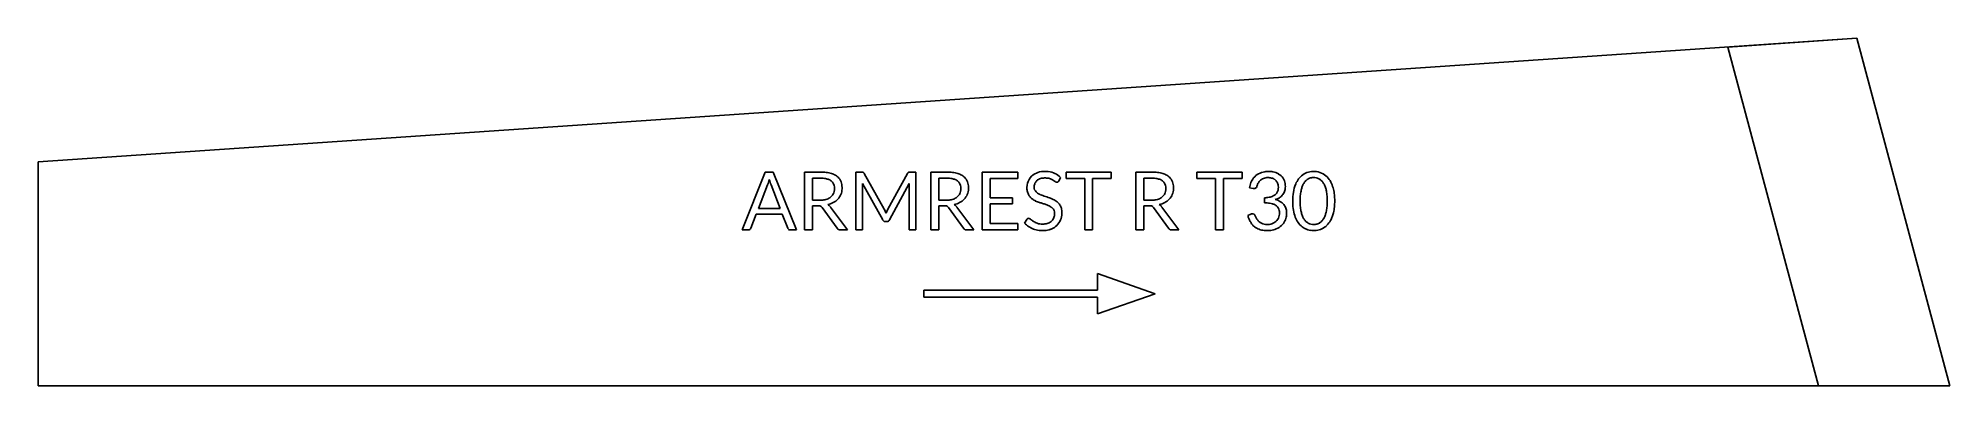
# Model space of a CAD drawing. Header units: millimetres. Extents: x 0 to 513, y 0 to 93.
import ezdxf

# ---------------------------------------------------------------- set-up
doc = ezdxf.new("R2010")
doc.units = ezdxf.units.MM
for name, color, linetype in [('LABEL', 7, 'Continuous'), ('OUTLINE', 7, 'Continuous'), ('POCKET_D15', 7, 'Continuous')]:
    doc.layers.add(name, color=color, linetype=linetype)

msp = doc.modelspace()

# ---------------------------------------------------------------- linework, layer by layer
at = {"layer": 'LABEL'}
for p, q in [((188.77, 41.75), (194.98, 57.27)), ((194.98, 57.27), (197.11, 57.27)), ((197.11, 57.27), (203.32, 41.75)), ((205.5, 41.75), (205.5, 57.27)), ((205.5, 57.27), (209.88, 57.27)), ((219.23, 41.75), (219.23, 57.27)), ((219.23, 57.27), (220.78, 57.27)), ((221.51, 56.92), (226.87, 47.36)), ((227.86, 47.37), (233.11, 56.92)), ((233.84, 57.27), (235.38, 57.27)), ((235.38, 57.27), (235.38, 41.75)), ((239.38, 41.75), (239.38, 57.27)), ((239.38, 57.27), (243.77, 57.27)), ((253.12, 41.75), (253.12, 57.27)), ((253.12, 57.27), (262.68, 57.27)), ((262.68, 57.27), (262.68, 55.56)), ((275.61, 55.51), (275.61, 57.27)), ((275.61, 57.27), (287.76, 57.27)), ((287.76, 57.27), (287.76, 55.51)), ((294.37, 41.75), (294.37, 57.27)), ((294.37, 57.27), (298.76, 57.27)), ((310.71, 55.51), (310.71, 57.27)), ((310.71, 57.27), (322.86, 57.27)), ((322.86, 57.27), (322.86, 55.51)), ((195.59, 53.82), (193.15, 47.51)), ((198.94, 47.51), (196.51, 53.83)), ((209.88, 55.62), (207.59, 55.62)), ((207.59, 55.62), (207.59, 49.76)), ((226.45, 44.47), (221.01, 54.21)), ((221.07, 53.16), (221.07, 41.75)), ((233.59, 54.18), (228.27, 44.47)), ((233.54, 53.16), (233.59, 54.18)), ((233.54, 41.75), (233.54, 53.16)), ((243.77, 55.62), (241.47, 55.62)), ((241.47, 55.62), (241.47, 49.76)), ((262.68, 55.56), (255.23, 55.56)), ((255.23, 55.56), (255.23, 50.41)), ((273.66, 54.85), (274.17, 55.84)), ((280.64, 55.51), (275.61, 55.51)), ((280.64, 41.75), (280.64, 55.51)), ((287.76, 55.51), (282.75, 55.51)), ((282.75, 55.51), (282.75, 41.75)), ((298.76, 55.62), (296.46, 55.62)), ((296.46, 55.62), (296.46, 49.76)), ((315.74, 55.51), (310.71, 55.51)), ((315.74, 41.75), (315.74, 55.51)), ((322.86, 55.51), (317.84, 55.51)), ((317.84, 55.51), (317.84, 41.75)), ((325.84, 52.9), (324.83, 53.07)), ((193.15, 47.51), (198.94, 47.51)), ((207.59, 49.76), (209.79, 49.76)), ((207.59, 48.23), (207.59, 41.75)), ((209.18, 48.23), (207.59, 48.23)), ((214.26, 42.2), (210.23, 47.74)), ((212.44, 47.91), (216.97, 41.75)), ((241.47, 49.76), (243.67, 49.76)), ((241.47, 48.23), (241.47, 41.75)), ((243.07, 48.23), (241.47, 48.23)), ((248.15, 42.2), (244.12, 47.74)), ((246.33, 47.91), (250.85, 41.75)), ((255.23, 50.41), (261.26, 50.41)), ((261.26, 48.76), (255.23, 48.76)), ((255.23, 48.76), (255.23, 43.46)), ((261.26, 50.41), (261.26, 48.76)), ((296.46, 49.76), (298.66, 49.76)), ((296.46, 48.23), (296.46, 41.75)), ((298.05, 48.23), (296.46, 48.23)), ((303.13, 42.2), (299.1, 47.74)), ((301.31, 47.91), (305.84, 41.75)), ((328.87, 49.01), (328.87, 50.41)), ((190.4, 41.75), (188.77, 41.75)), ((192.56, 46), (191.11, 42.25)), ((199.53, 46), (192.56, 46)), ((200.98, 42.25), (199.53, 46)), ((203.32, 41.75), (201.69, 41.75)), ((207.59, 41.75), (205.5, 41.75)), ((216.97, 41.75), (215.11, 41.75)), ((221.07, 41.75), (219.23, 41.75)), ((227.51, 43.98), (227.21, 43.98)), ((235.38, 41.75), (233.54, 41.75)), ((241.47, 41.75), (239.38, 41.75)), ((250.85, 41.75), (248.99, 41.75)), ((262.68, 41.75), (253.12, 41.75)), ((255.23, 43.46), (262.68, 43.46)), ((262.68, 43.46), (262.68, 41.75)), ((265.06, 44.6), (264.45, 43.6)), ((282.75, 41.75), (280.64, 41.75)), ((296.46, 41.75), (294.37, 41.75)), ((305.84, 41.75), (303.98, 41.75)), ((317.84, 41.75), (315.74, 41.75)), ((324.36, 45.63), (325.18, 45.98)), ((326.27, 45.69), (326.36, 45.5)), ((284.01, 30.11), (284.01, 25.61)), ((299.54, 24.68), (284.01, 30.11)), ((284.01, 25.61), (237.44, 25.61)), ((237.44, 25.61), (237.44, 23.74)), ((237.44, 23.74), (284.01, 23.74)), ((284.01, 19.24), (299.54, 24.68)), ((284.01, 23.74), (284.01, 19.24))]:
    msp.add_line(p, q, dxfattribs=at)
for centre, radius, start, end in [((209.88, 44.42), 12.86, 83.6539, 90), ((210.53, 50.19), 7.05, 72.1114, 83.6539), ((211.04, 51.78), 5.38, 59.4876, 72.1114), ((211.93, 53.29), 3.63, 40.8508, 59.4876), ((220.78, 54.45), 2.83, 85.5372, 90), ((220.94, 56.44), 0.826, 70.3462, 85.5372), ((221.1, 56.9), 0.342, 45.6448, 70.3462), ((220.74, 56.53), 0.854, 35.6109, 45.6448), ((220.56, 56.4), 1.08, 32.0861, 35.6109), ((220.24, 56.2), 1.46, 29.4759, 32.0861), ((234.33, 56.23), 1.4, 142.5285, 150.5241), ((233.57, 56.81), 0.444, 117.5881, 142.5285), ((233.59, 56.77), 0.488, 97.2643, 117.5881), ((233.83, 54.86), 2.41, 93.1108, 97.2643), ((233.82, 55.09), 2.18, 91.3672, 93.1108), ((233.84, 54.49), 2.78, 90, 91.3672), ((243.77, 44.42), 12.86, 83.6539, 90), ((244.41, 50.19), 7.05, 72.1114, 83.6539), ((244.92, 51.78), 5.38, 59.4876, 72.1114), ((245.81, 53.29), 3.63, 40.8508, 59.4876), ((269.32, 53.13), 4.21, 119.6172, 149.446), ((269.65, 52.55), 4.88, 97.7343, 119.6172), ((269.96, 50.27), 7.18, 82.7571, 97.7343), ((270.08, 51.25), 6.19, 65.5549, 82.7571), ((270.42, 51.99), 5.37, 45.7848, 65.5549), ((298.76, 44.42), 12.86, 83.6539, 90), ((299.4, 50.19), 7.05, 72.1114, 83.6539), ((299.91, 51.78), 5.38, 59.4876, 72.1114), ((300.8, 53.29), 3.63, 40.8508, 59.4876), ((329.29, 52.99), 4.33, 117.8766, 141.2574), ((329.75, 52.11), 5.33, 98.7838, 117.8766), ((329.91, 51.07), 6.38, 89.1413, 98.7838), ((329.92, 51.49), 5.96, 78.8241, 89.1413), ((330.12, 52.49), 4.95, 59.5982, 78.8241), ((330.78, 53.62), 3.63, 33.5943, 59.5982), ((341.95, 52.56), 4.91, 125.7594, 143.9551), ((341.79, 52.78), 4.63, 104.6181, 125.7594), ((342.03, 51.85), 5.6, 87.066, 104.6181), ((342.05, 52.22), 5.23, 66.6804, 87.066), ((342.26, 52.7), 4.7, 44.0774, 66.6804), ((186.89, 57.16), 9.32, 338.9625, 343.7029), ((162.65, 64.25), 34.57, 343.7029, 344.9816), ((213.42, 59.8), 17.95, 194.5345, 196.9864), ((204.37, 57.03), 8.49, 196.9864, 202.1663), ((209.88, 47.02), 8.6, 85.8797, 90), ((210.08, 49.74), 5.87, 79.8434, 85.8797), ((210.33, 51.13), 4.46, 67.5116, 79.8434), ((211.09, 52.97), 2.47, 45.4146, 67.5116), ((211.32, 53.2), 2.15, 24.2775, 45.4146), ((210.88, 52.61), 2.61, 318.2325, 340.1679), ((210.76, 52.95), 2.76, 7.7652, 24.2775), ((210.45, 52.76), 3.07, 340.1679, 355.2763), ((209.8, 52.82), 3.72, 355.2763, 7.7652), ((211.51, 52.79), 4.03, 316.4893, 338.1098), ((212.07, 53.41), 3.45, 15.2187, 40.8508), ((211.11, 52.95), 4.46, 338.1098, 357.7017), ((210.48, 52.97), 5.09, 357.7017, 15.2187), ((210.28, 52.97), 10.8, 3.7877, 6.5819), ((213.11, 53.16), 7.97, 0, 3.7877), ((243.77, 47.02), 8.6, 85.8797, 90), ((243.97, 49.74), 5.87, 79.8434, 85.8797), ((244.21, 51.13), 4.46, 67.5116, 79.8434), ((244.98, 52.97), 2.47, 45.4146, 67.5116), ((245.2, 53.2), 2.15, 24.2775, 45.4146), ((244.77, 52.61), 2.61, 318.2325, 340.1679), ((244.64, 52.95), 2.76, 7.7652, 24.2775), ((244.34, 52.76), 3.07, 340.1679, 355.2763), ((243.69, 52.82), 3.72, 355.2763, 7.7652), ((245.39, 52.79), 4.03, 316.4893, 338.1098), ((245.95, 53.41), 3.45, 15.2187, 40.8508), ((245, 52.95), 4.46, 338.1098, 357.7017), ((244.37, 52.97), 5.09, 357.7017, 15.2187), ((269.23, 53.18), 4.11, 149.446, 180), ((270.55, 53.18), 5.43, 180, 190.3704), ((268.48, 52.8), 3.32, 190.3704, 207.2331), ((268.65, 52.89), 3.52, 207.2331, 220.2945), ((269.65, 53.29), 2.58, 171.8586, 188.8118), ((269.35, 53.34), 2.27, 149.2527, 171.8586), ((268.63, 53.14), 1.55, 188.8118, 216.7537), ((269.25, 53.39), 2.16, 125.5377, 149.2527), ((269.36, 53.68), 2.46, 216.7537, 229.8623), ((269.83, 54.23), 3.18, 229.8623, 240.0013), ((269.58, 52.94), 2.72, 101.9537, 125.5377), ((271.05, 56.36), 5.64, 240.0013, 246.6284), ((269.99, 51), 4.7, 88.168, 101.9537), ((269.98, 50.81), 4.89, 81.6667, 88.168), ((270.27, 52.79), 2.89, 70.6836, 81.6667), ((269.37, 50.24), 5.59, 61.8373, 70.6836), ((269.39, 50.28), 5.55, 52.9269, 61.8373), ((273.64, 55.9), 1.49, 232.9269, 241.1836), ((273.19, 55.08), 0.554, 241.1836, 263.1492), ((273.18, 55.01), 0.489, 263.1492, 287.5144), ((273.19, 54.97), 0.451, 287.5144, 313.8767), ((272.98, 55.19), 0.753, 313.8767, 323.3978), ((272.56, 55.5), 1.27, 323.3978, 329.0362), ((298.76, 47.02), 8.6, 85.8797, 90), ((298.95, 49.74), 5.87, 79.8434, 85.8797), ((299.2, 51.13), 4.46, 67.5116, 79.8434), ((299.96, 52.97), 2.47, 45.4146, 67.5116), ((300.19, 53.2), 2.15, 24.2775, 45.4146), ((299.75, 52.61), 2.61, 318.2325, 340.1679), ((299.63, 52.95), 2.76, 7.7652, 24.2775), ((299.32, 52.76), 3.07, 340.1679, 355.2763), ((298.68, 52.82), 3.72, 355.2763, 7.7652), ((300.38, 52.79), 4.03, 316.4893, 338.1098), ((300.94, 53.41), 3.45, 15.2187, 40.8508), ((299.98, 52.95), 4.46, 338.1098, 357.7017), ((299.35, 52.97), 5.09, 357.7017, 15.2187), ((331.13, 52.17), 6.36, 158.8894, 171.8699), ((329.55, 52.78), 4.67, 141.2574, 158.8894), ((326.13, 54.91), 2.03, 261.8699, 269.7722), ((326.12, 53.57), 0.691, 269.7722, 292.751), ((326.17, 53.46), 0.571, 292.751, 327.3916), ((325.66, 53.79), 1.18, 327.3916, 344.5778), ((330.27, 52.56), 3.59, 152.415, 165.3791), ((329.64, 52.89), 2.88, 136.2905, 152.415), ((329.58, 52.96), 2.8, 110.9411, 136.2905), ((329.79, 52.39), 3.4, 90, 110.9411), ((329.79, 51.93), 3.86, 76.1034, 90), ((330.12, 53.26), 2.49, 54.737, 76.1034), ((329.99, 53.3), 2.71, 296.2383, 314.0739), ((330.32, 53.53), 2.16, 28.5929, 54.737), ((330.49, 52.79), 2, 314.0739, 338.0913), ((329.85, 53.28), 2.68, 7.4396, 28.5929), ((329.8, 53.07), 2.74, 338.0913, 354.8999), ((328.86, 53.15), 3.69, 354.8999, 7.4396), ((331.27, 53.06), 3.09, 308.6064, 330.1918), ((330.73, 53.59), 3.69, 9.2435, 33.5943), ((330.95, 53.25), 3.47, 330.1918, 349.4868), ((329.86, 53.45), 4.57, 349.4868, 9.2435), ((352.41, 49.51), 16.01, 171.6032, 180), ((345.59, 50.51), 9.11, 156.9058, 171.6032), ((343.58, 51.37), 6.93, 143.9551, 156.9058), ((347.33, 50.36), 8.89, 166.1453, 174.4223), ((347.5, 50.32), 9.07, 160.1817, 166.1453), ((343.61, 51.72), 4.94, 149.2519, 160.1817), ((342.77, 52.22), 3.96, 137.4475, 149.2519), ((341.84, 53.08), 2.69, 120.1282, 137.4475), ((341.98, 52.83), 2.98, 101.2555, 120.1282), ((342.02, 52.64), 3.17, 83.502, 101.2555), ((342.01, 52.61), 3.21, 70.6129, 83.502), ((342.16, 53.02), 2.77, 55.7092, 70.6129), ((342.07, 52.89), 2.92, 39.2302, 55.7092), ((341.03, 52.04), 4.26, 27.8931, 39.2302), ((339.81, 51.4), 5.64, 17.9072, 27.8931), ((336.78, 50.42), 8.84, 11.5198, 17.9072), ((335.41, 50.14), 10.23, 3.9967, 11.5198), ((341.62, 52.08), 5.59, 26.8455, 44.0774), ((338.37, 50.44), 9.23, 16.3558, 26.8455), ((337.97, 50.32), 9.65, 7.2509, 16.3558), ((332.11, 49.57), 15.56, 1.5955, 7.2509), ((209.18, 45.23), 3, 85.597, 90), ((209.3, 46.76), 1.46, 76.5782, 85.597), ((209.44, 47.37), 0.836, 50.7699, 76.5782), ((209.79, 56.21), 6.46, 270, 280.3995), ((209.08, 46.93), 1.41, 35.3112, 50.7699), ((210.28, 53.55), 3.74, 280.3995, 298.2374), ((210.31, 54.85), 6.44, 282.8937, 296.6812), ((210.78, 46.91), 1.93, 45.405, 59.7436), ((210.69, 52.78), 2.87, 298.2374, 318.2325), ((210.26, 46.39), 2.66, 34.992, 45.405), ((211.2, 53.08), 4.46, 296.6812, 316.4893), ((223.39, 45.33), 4.02, 21.5128, 30.2564), ((199.57, 35.94), 29.63, 20.3231, 21.5128), ((236.46, 42.99), 9.66, 156.6604, 160.3462), ((234.17, 43.97), 7.18, 151.6992, 156.6604), ((243.07, 45.23), 3, 85.597, 90), ((243.18, 46.76), 1.46, 76.5782, 85.597), ((243.33, 47.37), 0.836, 50.7699, 76.5782), ((243.67, 56.21), 6.46, 270, 280.3995), ((242.96, 46.93), 1.41, 35.3112, 50.7699), ((244.16, 53.55), 3.74, 280.3995, 298.2374), ((244.2, 54.85), 6.44, 282.8937, 296.6812), ((244.66, 46.91), 1.93, 45.405, 59.7436), ((244.57, 52.78), 2.87, 298.2374, 318.2325), ((244.15, 46.39), 2.66, 34.992, 45.405), ((245.09, 53.08), 4.46, 296.6812, 316.4893), ((268.77, 52.99), 3.68, 220.2945, 232.797), ((269.26, 53.64), 4.49, 232.797, 246.5378), ((273.18, 62.67), 14.34, 246.5378, 250.8602), ((277.07, 73.88), 26.2, 250.8602, 252.8266), ((271.82, 58.14), 7.57, 246.6284, 251.5651), ((233.04, -68.62), 122.95, 72.4076, 72.8266), ((205.97, -139.42), 200.67, 71.1498, 71.5651), ((268.11, 42.01), 6.89, 67.0201, 72.4076), ((268.81, 43.66), 5.1, 59.7436, 67.0201), ((265.67, 35.46), 15.88, 65.908, 71.1498), ((269.9, 45.53), 2.93, 48.6428, 59.7436), ((270.22, 45.89), 2.46, 35.4069, 48.6428), ((270.07, 45.3), 5.1, 58.9411, 65.908), ((270.9, 46.37), 1.63, 8.63, 35.4069), ((269.32, 46.13), 3.22, 354.9204, 8.63), ((270.31, 45.7), 4.64, 51.2793, 58.9411), ((270.97, 46.52), 3.58, 32.387, 51.2793), ((271.32, 46.74), 3.17, 11.1262, 32.387), ((270.12, 46.5), 4.4, 0.4394, 11.1262), ((268.68, 46.49), 5.84, 352.3792, 0.4394), ((298.05, 45.23), 3, 85.597, 90), ((298.17, 46.76), 1.46, 76.5782, 85.597), ((298.32, 47.37), 0.836, 50.7699, 76.5782), ((298.66, 56.21), 6.46, 270, 280.3995), ((297.95, 46.93), 1.41, 35.3112, 50.7699), ((299.15, 53.55), 3.74, 280.3995, 298.2374), ((299.18, 54.85), 6.44, 282.8937, 296.6812), ((299.65, 46.91), 1.93, 45.405, 59.7436), ((299.56, 52.78), 2.87, 298.2374, 318.2325), ((299.14, 46.39), 2.66, 34.992, 45.405), ((300.07, 53.08), 4.46, 296.6812, 316.4893), ((328.78, 58.52), 8.12, 270.6296, 279.0736), ((328.87, 36.53), 12.48, 86.9016, 90), ((329.14, 41.44), 7.57, 81.7947, 86.9016), ((329.44, 54.43), 3.97, 279.0736, 296.2383), ((329.42, 43.39), 5.6, 73.7961, 81.7947), ((330.04, 45.51), 3.38, 60.5966, 73.7961), ((330.57, 46.45), 2.3, 41.2047, 60.5966), ((330.21, 55.01), 5.32, 286.607, 295.5138), ((330.26, 44.33), 5.77, 61.7716, 75.196), ((330.86, 46.71), 1.91, 17.8961, 41.2047), ((330.95, 53.46), 3.61, 295.5138, 308.6064), ((329.38, 46.23), 3.47, 7.209, 17.8961), ((329.18, 46.21), 3.67, 357.1149, 7.209), ((331.39, 46.44), 3.37, 39.0194, 61.7716), ((331.53, 46.55), 3.19, 19.4653, 39.0194), ((330.72, 46.27), 4.06, 4.0167, 19.4653), ((329.83, 46.2), 4.94, 347.7637, 4.0167), ((353, 49.51), 16.6, 180, 186.8171), ((346.2, 48.69), 9.75, 186.8171, 198.3941), ((358.97, 49.49), 20.57, 178.7492, 182.6306), ((355.43, 49.57), 17.04, 174.4223, 178.7492), ((350.15, 49.09), 11.74, 182.6306, 189.4249), ((347.52, 48.65), 9.08, 189.4249, 195.8908), ((345.04, 47.95), 6.51, 195.8908, 204.9073), ((336.76, 48.66), 8.86, 339.9944, 346.0853), ((336.82, 48.65), 8.81, 346.0853, 354.4251), ((328.65, 49.44), 17.01, 354.4251, 358.7487), ((326.39, 49.51), 19.28, 0, 3.9967), ((324.88, 49.51), 20.78, 359.4, 0), ((326.52, 49.49), 19.14, 358.7487, 359.4), ((338, 48.66), 9.61, 339.6273, 346.1573), ((337.04, 48.9), 10.6, 346.1573, 354.7232), ((330.44, 49.51), 17.22, 354.7232, 360), ((330.27, 49.52), 17.4, 0.7711, 1.5955), ((329.06, 49.51), 18.6, 0, 0.7711), ((190.4, 42.5), 0.751, 270, 305.2885), ((190.37, 42.54), 0.794, 305.2885, 338.7495), ((201.83, 42.59), 0.921, 201.8014, 215.7114), ((201.77, 42.55), 0.842, 215.7114, 230.9061), ((201.6, 42.34), 0.575, 230.9061, 255.0144), ((201.69, 42.68), 0.933, 255.0144, 270), ((215.18, 42.76), 1.08, 211.373, 214.7522), ((215.1, 42.7), 0.979, 214.7522, 218.4645), ((214.99, 42.61), 0.841, 218.4645, 248.0512), ((215.11, 42.9), 1.15, 248.0512, 270), ((227.64, 45.13), 1.37, 209.0546, 214.5203), ((227.38, 44.95), 1.05, 214.5203, 221.6335), ((227.21, 44.8), 0.819, 221.6335, 245.7316), ((227.21, 44.8), 0.813, 245.7316, 270), ((227.51, 44.93), 0.949, 270, 273.587), ((227.51, 44.84), 0.861, 273.587, 277.5394), ((227.53, 44.73), 0.745, 277.5394, 309.217), ((227.3, 45), 1.1, 309.217, 330.9454), ((249.06, 42.76), 1.08, 211.373, 214.7522), ((248.99, 42.7), 0.979, 214.7522, 218.4645), ((248.88, 42.61), 0.841, 218.4645, 248.0512), ((248.99, 42.9), 1.15, 248.0512, 270), ((269, 47.89), 6.26, 223.2851, 236.7451), ((265.76, 44.09), 0.865, 129.38, 143.9726), ((265.55, 44.34), 0.545, 106.3895, 129.38), ((265.54, 44.38), 0.501, 65.3708, 106.3895), ((269.22, 48.23), 6.66, 236.7451, 249.4006), ((265.16, 43.56), 1.41, 50.1944, 65.3708), ((270.18, 49.57), 6.42, 230.1944, 234.2394), ((273.76, 54.55), 12.55, 234.2394, 236.3099), ((269.28, 47.83), 4.48, 236.3099, 243.9293), ((269.14, 48.02), 6.43, 249.4006, 263.1209), ((270.5, 50.33), 7.27, 243.9293, 248.6294), ((269.02, 46.55), 3.21, 248.6294, 262.4613), ((269.29, 49.25), 7.68, 263.1209, 274.6372), ((269.38, 49.22), 5.9, 262.4613, 270), ((269.38, 47.82), 4.5, 270, 285.1668), ((269.43, 47.59), 6.01, 274.6372, 289.58), ((269.83, 46.17), 2.79, 285.1668, 309.4566), ((269.86, 46.38), 4.73, 289.58, 308.5065), ((270.03, 45.92), 2.47, 309.4566, 333.8845), ((269.66, 46.1), 2.88, 333.8845, 354.9204), ((270.12, 46.06), 4.31, 308.5065, 332.0318), ((269.51, 46.38), 5, 332.0318, 352.3792), ((304.05, 42.76), 1.08, 211.373, 214.7522), ((303.97, 42.7), 0.979, 214.7522, 218.4645), ((303.86, 42.61), 0.841, 218.4645, 248.0512), ((303.98, 42.9), 1.15, 248.0512, 270), ((334.34, 48.75), 10.46, 197.354, 202.125), ((332.9, 48.17), 8.91, 202.125, 207.7241), ((329.23, 46.24), 4.76, 207.7241, 218.7865), ((325.68, 44.81), 1.27, 95.6673, 113.1986), ((328.79, 45.88), 4.2, 218.7865, 231.3328), ((325.63, 45.25), 0.827, 69.0202, 95.6673), ((325.72, 45.46), 0.603, 45.9648, 69.0202), ((325.69, 45.44), 0.633, 23.9625, 45.9648), ((328.79, 45.88), 4.2, 231.3328, 250.3028), ((339.87, 52.02), 15, 205.7693, 208.6405), ((329.39, 46.3), 3.06, 208.6405, 222.6375), ((329.42, 46.33), 3.1, 222.6375, 236.4077), ((329.34, 47.43), 5.84, 250.3028, 263.9965), ((329.41, 46.32), 3.09, 236.4077, 250.2319), ((329.36, 46.16), 2.92, 250.2319, 264.3204), ((329.56, 49.52), 7.95, 263.9965, 274.542), ((329.57, 48.33), 5.1, 264.3204, 272.4126), ((329.63, 47.03), 3.81, 272.4126, 284.3433), ((329.73, 47.43), 5.85, 274.542, 288.8315), ((329.78, 46.44), 3.2, 284.3433, 298.5231), ((329.86, 46.29), 3.03, 298.5231, 326.6644), ((329.95, 46.8), 5.18, 288.8315, 306.9653), ((330.06, 46.16), 2.79, 326.6644, 357.1149), ((330.48, 46.09), 4.29, 306.9653, 328.749), ((330.54, 46.05), 4.22, 328.749, 347.7637), ((344.69, 48.19), 8.16, 198.3941, 209.9013), ((342.24, 46.78), 5.33, 209.9013, 227.4261), ((341.78, 46.28), 4.65, 227.4261, 244.8636), ((343.39, 47.18), 4.69, 204.9073, 215.5393), ((342.1, 46.26), 3.1, 215.5393, 231.5696), ((341.94, 46.62), 5.03, 244.8636, 261.0009), ((341.86, 45.95), 2.7, 231.5696, 248.8259), ((342.03, 46.4), 3.19, 248.8259, 263.502), ((342.02, 47.15), 5.56, 261.0009, 277.2688), ((342.03, 46.38), 3.17, 263.502, 281.267), ((342.06, 46.2), 2.99, 281.267, 300.102), ((342.07, 46.77), 5.18, 277.2688, 294.7371), ((342.2, 45.98), 2.72, 300.102, 317.2572), ((341.26, 46.84), 4, 317.2572, 328.9789), ((342.33, 46.2), 4.56, 294.7371, 315.3631), ((340.5, 47.3), 4.89, 328.9789, 339.9944), ((341.37, 47.16), 5.91, 315.3631, 331.336), ((339.92, 47.95), 7.57, 331.336, 339.6273)]:
    msp.add_arc(centre, radius, start, end, dxfattribs=at)
at = {"layer": 'OUTLINE'}
for p, q in [((0, 60), (487.64, 93.14)), ((487.64, 93.14), (512.6, 0)), ((0, 0), (0, 60)), ((512.6, 0), (0, 0))]:
    msp.add_line(p, q, dxfattribs=at)
at = {"layer": 'POCKET_D15'}
for p, q in [((453.07, 90.79), (487.64, 93.14)), ((487.64, 93.14), (512.6, 0)), ((477.4, 0), (453.07, 90.79)), ((512.6, 0), (477.4, 0))]:
    msp.add_line(p, q, dxfattribs=at)

doc.saveas('drawing.dxf')
